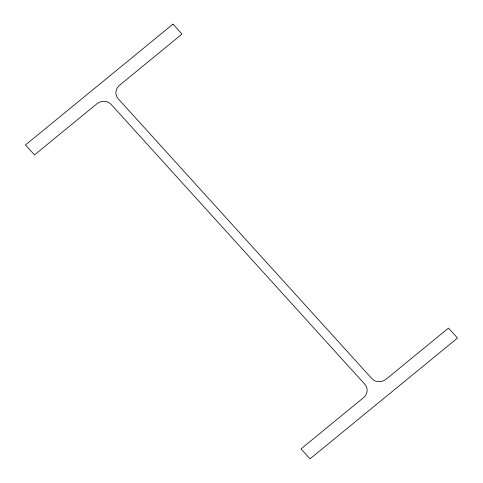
<?xml version="1.0" encoding="UTF-8"?>
<svg xmlns="http://www.w3.org/2000/svg" width="483" height="483" viewBox="0 0 483 483"><rect width="100%" height="100%" fill="white"/><g stroke="black" fill="none" stroke-linecap="round" stroke-linejoin="round"><path stroke-width="0.72" d="M172.98 24.15L25.484 144.954L34.498 154.898L96.842 103.839A10.294 9.388 -24.2 0 1 111.114 104.37L364.9 384.347A10.294 9.388 -24.2 0 1 363.349 397.841L301.006 448.906L310.02 458.85L457.516 338.046L448.502 328.102L386.159 379.161A10.294 9.388 -24.2 0 1 371.886 378.63L118.1 98.653A10.294 9.388 -24.2 0 1 119.651 85.159L181.994 34.094L172.98 24.15"/></g></svg>
